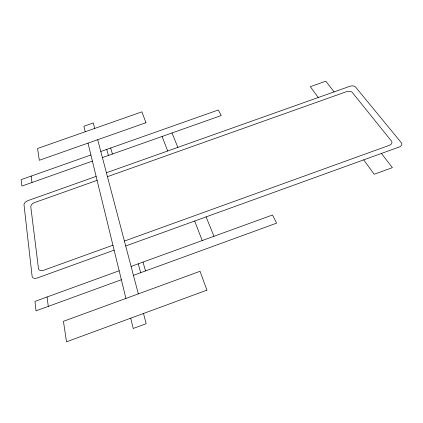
<?xml version="1.0" encoding="UTF-8"?>
<svg xmlns="http://www.w3.org/2000/svg" width="423" height="423" viewBox="0 0 423 423"><rect width="100%" height="100%" fill="white"/><g stroke="black" fill="none" stroke-linecap="round" stroke-linejoin="round"><path stroke-width="0.63" d="M121.353 279.74L36.029 310.842L34.956 301.393L119.164 270.768M133.446 275.336L276.663 223.127L272.475 215.006L131.098 266.427M112.925 245.213L43.548 270.286A5.018 3.273 -29.7 0 1 38.472 268.552L30.805 206.836A4.526 2.718 -26.8 0 1 34.644 202.559L97.094 180.357M124.41 241.062L389.25 145.353A4.87 3.093 -4.8 0 0 391.476 141.081L352.296 92.457A4.389 2.586 -8 0 0 346.553 91.664L107.437 176.677M114.136 250.167L37.192 278.006A5.076 3.321 -30.4 0 1 32.1 276.219L24.016 204.891A4.5 2.681 -26.9 0 1 27.865 200.65L96.127 176.407M125.705 245.98L399.132 147.045A4.923 3.125 -4.2 0 0 401.321 142.736L355.579 87.048A4.362 2.549 -7.9 0 0 349.863 86.287L106.406 172.753M90.903 154.998L21.15 179.638L21.88 186.078L92.399 161.126M100.801 151.497L218.342 109.98L221.213 115.553L102.408 157.583M334.07 91.897L325.832 81.19L310.329 86.678L318.233 97.517M381.44 153.449L392.375 167.651L374.186 174.26L363.695 159.868M171.997 132.965L177.85 147.378M206.096 216.893L213.975 236.283M162.104 136.465L167.698 150.985M194.675 221.023L202.205 240.565M110.683 148.008L112.396 154.051M143.006 262.096L145.512 270.937M106.733 149.404L108.404 155.463M138.247 263.825L140.685 272.692M94.72 128.428L93.282 122.956L83.886 126.25L85.229 131.759M97.697 139.717L138.332 293.885M143.497 313.475L146.189 323.695L133.245 328.47L130.733 318.175M88.005 143.127L125.917 298.432M31.165 176.1L32.005 182.493M47.059 296.994L48.291 306.374M206.91 290.141L66.506 341.81L63.434 321.311L200.042 271.286L206.91 290.141M145.914 122.733L39.323 160.275L37.557 148.499L141.948 111.841L145.914 122.733"/></g></svg>
